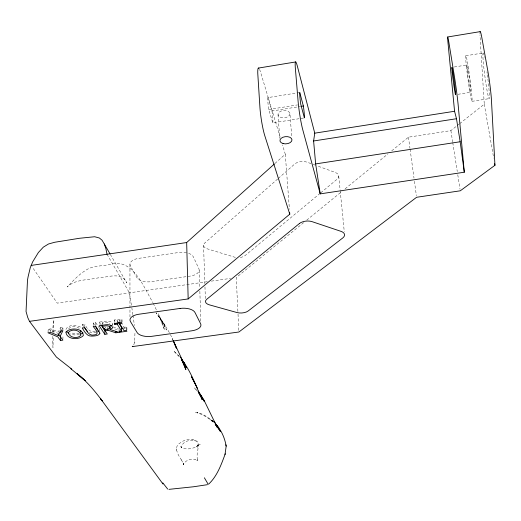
<?xml version="1.0" encoding="UTF-8"?>
<svg xmlns="http://www.w3.org/2000/svg" width="521" height="521" viewBox="0 0 521 521"><rect width="100%" height="100%" fill="white"/><g stroke="black" fill="none" stroke-linecap="round" stroke-linejoin="round"><path stroke-width="0.39" stroke-dasharray="2.6 1.95" d="M126.362 330.392L126.369 326.869L124.024 327.195L122.064 324.023M126.909 329.865L126.909 327.748L126.369 326.869M122.07 322.024L122.077 319.894L121.523 318.989L114.314 319.998L114.294 323.548M124.018 328.601L124.024 327.195M119.042 331.656L119.055 328.842L115.89 329.285L112.979 328.328M119.7 322.356L119.713 320.226L122.077 319.894M121.51 322.538L121.523 318.989M114.874 322.323L114.88 320.903L114.314 319.998M117.232 322.701L117.245 320.571L114.88 320.903M112.614 325.925C113.532 318.611 103.034 321.717 99.224 322.115L99.198 324.244M107.873 328.061L107.886 326.654M102.318 324.192L102.337 322.773C104.636 322.714 109.169 320.929 110.068 324.166M95.669 324.733L95.701 322.61L93.246 322.948L93.2 325.788M84.734 327.676L84.806 324.134L82.351 324.479L82.279 328.022M197.394 444.986L197.29 447.63M62.872 330.737L62.976 327.195L60.39 327.553L58.339 332.04L50.863 328.888L48.16 329.265L48.036 332.808M62.878 339.451L62.963 336.644L62.058 335.387M52.458 332.444L53.767 318.859M60.306 330.386L60.39 327.553M50.745 332.431L50.863 328.888M52.406 336.325L52.96 347.527L53.331 336.416M53.461 332.45L53.91 318.963M181.093 446.901L181.764 447.858L181.197 447.461C186.043 449.949 192.145 449.037 196.788 446.477L196.326 446.855L197.954 445.351L198.117 443.508L198 446.927L198.169 444.732C198.579 450.066 195.746 455.536 197.824 460.707L197.153 459.802L197.869 460.688L194.945 459.275L195.551 459.366C190.901 458.441 185.274 460.193 183.184 464.745L183.653 463.657L183.379 464.966L183.353 463.56L183.705 464.576L181.282 459.483L181.816 460.538C178.592 455.634 172.659 447.011 180.233 442.928C185.176 438.936 192.946 437.581 197.96 442.179L195.883 440.994L192.073 440.063L192.562 440.089C188.14 440.063 181.998 442.375 181.184 447.2L180.526 446.471M133.78 344.889L134.587 342.154L135.017 331.695M65.92 329.441C68.108 324.153 76.665 324.967 80.97 327.331M112.627 323.801L112.321 324.635M99.758 330.321L99.277 328.054M61.615 330.034L62.976 327.195M68.59 328.842C71.214 325.371 77.818 326.087 80.332 329.532M274.99 163.438L285.28 154.229L282.48 144.942M277.667 178.99L204.746 243.02A8.075 4.279 -2 0 0 207.332 248.849L234.261 257.074A7.965 4.175 -2.8 0 0 236.124 257.478M278.273 178.456L294.678 164.05A8.831 5.125 -5 0 1 307.019 162.148L312.366 164.102M320.135 193.317L245.241 255.485A7.965 4.175 -2.8 0 1 239.191 257.563M320.76 192.803L336.983 179.328A8.714 4.976 -5.9 0 0 335.283 172.451L316.95 165.769M303.697 222.597L236.247 277.582L237.986 313.323M306.7 220.149L341.965 191.396M345.117 188.83L387.937 153.916M391.714 150.836L408.471 137.179L450.88 130.621L456.552 126.134M457.178 125.633L459.066 124.135M459.698 123.64L484.269 104.18L480.075 36.522A20.553 1.179 82.6 0 1 479.991 34.933M79.316 333.245L74.777 333.876L70.654 332.522M95.317 331.226C90.159 333.186 86.642 328.321 84.806 324.134M79.524 334.456L74.347 334.938L69.827 333.915M96.437 332.131L91.989 332.587L89.547 332.281M465.859 55.76L483.156 52.96M454.253 66.988L467.044 64.93M303.593 118.006L272.809 122.878L268.738 109.508A13.513 1.485 81.1 0 1 267.931 97.603L299.777 92.478M268.738 109.508L297.576 104.903M267.931 97.603L271.969 111.006L300.213 106.499M457.959 94.294L470.723 92.276M471.967 101.348L489.193 98.638M207.332 281.705L57.264 303.131L32.048 266.759M211.35 281.132L230.627 278.383M123.744 328.191L126.909 327.748M134.555 342.356L134.893 342.395L134.62 341.509M200.325 444.797L198.775 444.172M113.103 326.934L118.313 328.608M313.128 164.376L316.188 165.489M48.16 329.265L57.916 333.329M211.344 420.356L213.564 422.316L209.917 419.06L213.382 422.225M213.389 421.938C208.224 417.484 202.382 412.723 195.238 412.482L197.96 412.964L196.951 412.723C203.157 414.54 208.778 418.181 213.584 422.407M197.57 391.408L194.463 387.924L197.107 390.789M179.198 356.39L173.597 350.822L179.231 356.579M213.669 421.88L212.236 420.141L213.682 421.932M82.351 324.479L83.985 326.888M93.246 322.948L94.451 324.778M95.701 322.61L98.879 327.449M99.224 322.115L100.533 324.121M102.337 322.773L103.191 324.095M105.099 327.038L105.835 328.184M117.245 320.571L118.033 321.835M119.713 320.226L120.494 321.49M107.02 254.261L129.429 292.828L131.748 307.279M110.309 254.372L126.74 282.857C121.634 271.252 107.775 277.511 98.222 277.875C87.756 280.187 75.454 279.132 67.183 286.954C72.914 281.106 78.397 274.821 85.437 270.51C92.367 265.476 101.1 266.322 109.097 264.655C132.751 256.651 143.62 287.345 152.907 302.551M169.377 332.587L162.956 321.965L156.04 312.769L165.554 326.348L158.488 315.967L160.331 318.442L166.505 330.008L159.498 316.683L164.623 330.106L159.986 317.328L157.023 311.226M170.426 334.515L172.887 339.809M153.246 303.274L156.678 310.503M172.249 338.318L172.842 339.718M280.148 137.199L260.65 72.465A20.078 2.279 80.9 0 0 259.295 68.87M176.332 448.809L176.619 450.222M484.269 104.18L493.7 158.143M450.88 130.621L452.638 141.855M452.762 142.656L457.275 171.546M457.777 174.756L460.036 189.201M132.855 314.632L131.872 308.035M132.972 315.4L134.438 325.527M408.471 137.179L409.988 148.4M410.092 149.201L414 178.052M414.436 181.256L416.383 195.681M338.741 176.17L340.102 189.852M340.187 190.653L344.277 231.695M289.93 113.734A5.972 3.686 -4.6 0 1 281.138 117.525A5.972 3.686 -4.6 0 1 280.852 111.142A5.972 3.686 -4.6 0 1 289.93 113.734L291.806 137.459M285.28 154.229L289.416 209.318M278.019 114.561L279.751 138.293M238.025 314.13L238.859 331.193M203.535 245.176L204.864 283.704M204.968 286.915L205.385 298.956M199.185 270.243L199.751 288.028M199.856 291.265L200.839 321.985M129.944 264.421L129.97 316.801M487.917 79.133A23.041 1.329 82.5 0 1 488.972 98.489A23.041 1.329 82.5 0 1 484.556 73.761A23.041 1.329 82.5 0 1 483.247 52.999M483.462 53.357A23.041 1.329 82.5 0 1 483.859 54.562M484.348 56.542A23.041 1.329 82.5 0 1 484.523 57.362M486.959 71.865A23.041 1.329 82.5 0 1 487.161 73.311M487.356 74.763A23.041 1.329 82.5 0 1 487.741 77.688M479.958 33.631A20.553 1.179 82.6 0 1 479.971 32.634M271.969 111.006A13.513 1.485 81.1 0 1 272.809 122.878M186.531 252.711A11.957 6.226 -1.2 0 0 178.814 252.49L138.658 258.364A11.937 6.154 -0.1 0 0 130.406 266.01L136.893 277.621A11.742 5.965 -0.4 0 0 151.285 281.685L190.224 276.091A11.762 6.031 -1.4 0 0 198.872 268.686L193.343 256.846A11.957 6.226 -1.2 0 0 187.925 253.069M467.265 70.016A13.8 0.612 82.4 0 0 470.6 92.113A13.8 0.612 82.4 0 0 468.809 73.669A13.8 0.612 82.4 0 0 467.265 70.016M466.412 66.473A23.002 1.016 82.4 0 0 471.902 101.341A23.002 1.016 82.4 0 0 468.379 67.86A23.002 1.016 82.4 0 0 466.412 66.473"/><path stroke-width="0.78" d="M118.43 322.466L121.582 327.533L121.569 331.056L119.224 331.382L119.778 332.261L126.909 331.271L126.362 330.392L124.018 330.718L119.693 323.775L119.7 322.356M119.778 332.261L119.784 330.855M121.569 331.056L117.225 324.121L114.861 324.446L114.867 323.033M111.461 325.365L110.133 325.983L110.1 329.513L119.035 332.359L115.87 332.802L115.877 331.395M117.225 324.121L117.232 322.701M115.87 332.802L107.854 330.184L107.867 328.771M102.311 324.902L102.292 326.322C104.597 326.263 109.123 324.472 110.042 327.702L108.427 328.959L104.434 329.611L104.447 328.197M105.073 329.161L105.06 330.568L107.287 333.994L104.851 334.332L104.89 330.815L100.97 324.791M58.235 335.57L60.28 331.095L62.872 330.737L60.143 336.397L62.859 340.154L60.449 340.493L57.805 336.853L48.036 332.808L50.745 332.431L58.235 335.57L58.274 334.156M60.449 340.493L60.553 336.983L58.352 333.941M225.007 454.54L226.173 446.126L225.834 444.771M320.239 193.864L315.648 163.913L313.603 140.983L314.762 133.161L297.426 66.441A20.156 1.706 81.2 0 0 295.29 67.411L298.103 101.308A20.404 1.771 81.3 0 0 302.786 129.853L320.239 193.864L464.296 172.223L458.206 105.437A20.736 0.684 82.3 0 0 454.377 76.281L448.848 42.266A20.482 0.664 82.3 0 0 447.904 41.797L454.566 111.266L456.487 118.723L460.167 141.751L464.296 172.223M225.261 453.791C221.347 464.4 217.172 476.181 208.726 484.055M97.199 330.242L97.342 329.428L95.252 325.99M60.247 332.873L61.27 330.744M80.612 332.333L80.788 330.34M31.13 265.43L186.668 242.539L274.391 163.978M109.911 253.675L102.09 240.246L99.348 237.98L94.646 236.742L79.479 238.273L54.685 242.265L48.479 243.997L43.302 247.169L38.385 252.509L32.667 261.874L30.27 267.677L28.101 276.762L27.483 280.22L26.05 311.512L27.769 317.589L29.502 321.346L188.172 298.937L289.78 214.177L289.656 212.561M82.924 332.789L80.937 334.033M480.036 31.97A20.553 1.179 82.6 0 1 481.697 36.887L487.819 70.928A20.807 1.224 82.5 0 1 491.459 100.208L494.95 165.287L460.29 190.803L416.605 197.283L238.898 332.001L132.21 346.621L132.829 346.211M99.264 330.933L97.629 331.805M110.1 329.513L112.295 328.171L112.608 327.344C110.335 322.466 103.086 325.697 99.179 325.664L104.851 334.332M207.423 484.68L193.525 486.77L168.941 489.356M258.572 68.049L295.7 61.947M447.65 36.984L480.147 31.644M301.001 106.369L303.352 105.997A13.559 1.153 81.3 0 1 304.381 117.883L300.78 104.389A13.559 1.153 81.3 0 1 299.725 93.689L299.725 93.48A13.559 1.153 81.3 0 1 299.777 92.478L303.352 105.997M314.762 133.161L454.566 111.266M313.603 140.983L456.487 118.723M315.648 163.913L460.167 141.751M119.693 323.775L122.07 323.443L121.51 322.538L114.294 323.548L114.861 324.446M105.06 330.568L107.854 330.184M121.373 328.523L122.956 328.302M71.69 369.063L56.353 357.015L29.502 321.346M68.603 333.245L66.701 331.434M70.83 368.718L85.255 380.74L77.16 373.668C86.818 381.437 94.829 390.978 102.207 400.87L100.651 398.806L162.956 483.97M167.69 489.076L162.812 482.869M87.476 331.395L84.395 327.494M215.199 424.061L217.895 426.816L216.111 424.817M215.994 424.68C221.666 430.431 224.785 438.291 226.173 446.126M199.504 393.778L198.638 392.521L203.9 399.952L217.198 427.305L215.297 424.042M215.394 424.048L218.963 428.093M198.638 392.547L200.683 394.898L204.304 401.385L198.931 392.593M216.091 424.921L220.429 431.479L216.124 424.986M216.15 424.928L217.537 426.712L214.476 421.932M181.562 359.601C191.187 371.297 195.831 386.12 202.2 399.653L201.503 398.252M181.783 359.601L184.831 363.834L181.549 359.262M200.364 395.042L202.526 398.187L198.208 391.082M102.292 326.322L104.434 329.611M204.375 477.79L208.126 484.165M181.445 359.334L186.544 367.852L180.526 357.185M197.413 388.275L191.572 376.833L195.811 385.117M199.771 394.768L200.813 396.859M173.2 340.558L181.484 358.266L185.88 369.571L181.471 359.373M173.141 340.421L176.404 348.145L174.151 342.805M104.298 243.952L105.867 248.537L107.02 254.261M289.78 214.177L264.824 135.818A20.319 2.358 81.1 0 1 259.933 107.424L257.778 73.552A20.078 2.279 80.9 0 1 258.911 68.29M494.67 163.698L494.95 165.287M186.668 242.539L188.172 298.937M68.498 332.378C68.85 337.829 77.883 339.178 80.853 335.263C80.56 329.793 71.41 328.419 68.498 332.378M65.965 332.111C66.447 339.685 79.153 340.382 83.36 335.537C83.008 327.911 70.088 327.181 65.965 332.111M99.856 333.173L99.713 333.844C97.876 336.052 94.561 335.915 91.93 336.104C86.948 336.546 84.474 331.584 82.279 328.022L84.734 327.676C86.746 331.148 89.306 336.345 94.216 334.938C100.299 334.814 95.128 328.705 93.187 326.498L95.649 326.153L99.856 333.173M299.393 223.535L206.72 299.308A8.284 4.07 -2.2 0 0 209.351 304.844L236.938 312.535A8.167 3.966 -2.9 0 0 248.198 310.965L342.772 237.947A8.955 4.754 -5.6 0 0 341.073 231.376L312.092 221.659A9.078 4.897 -4.9 0 0 299.393 223.535M180.097 308.445L138.912 314.228A12.244 5.848 -0.5 0 0 130.445 321.529L137.095 332.535A12.035 5.666 -0.7 0 0 151.839 336.319L191.748 330.815A12.055 5.724 -1.6 0 0 200.624 323.736L194.991 312.515A12.257 5.913 -1.5 0 0 180.097 308.445M452.202 72.432A13.774 0.449 82.3 0 0 455.471 94.503A13.774 0.449 82.3 0 0 453.478 76.125A13.774 0.449 82.3 0 0 452.202 72.432M283.079 143.568A6.044 3.627 -4.5 0 0 291.988 139.83A6.044 3.627 -4.5 0 0 282.805 137.297A6.044 3.627 -4.5 0 0 283.079 143.568"/></g></svg>
